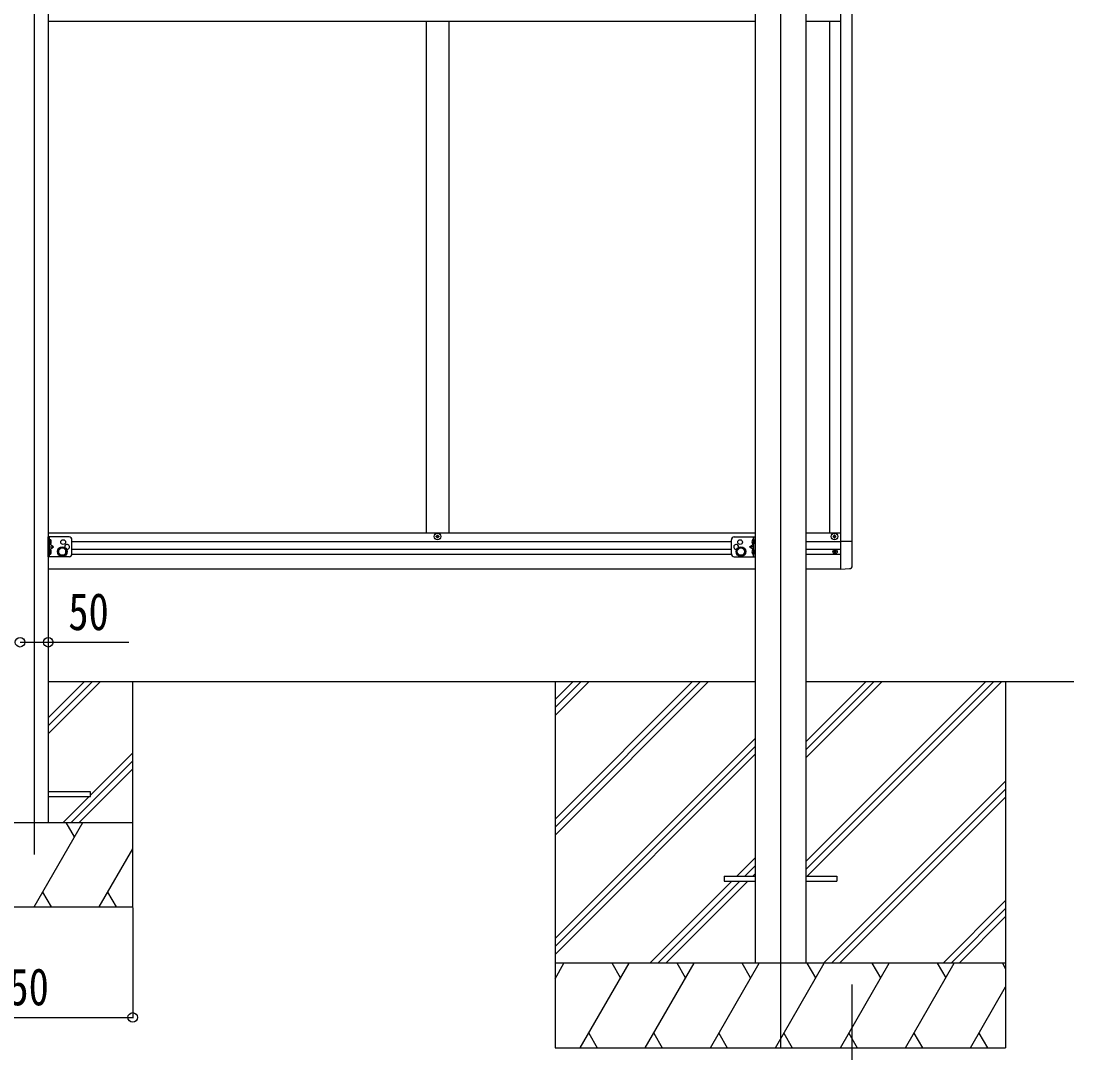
# Model space of a CAD drawing. Units: millimetres, scale not verified. Extents: x -10512 to 10512, y -7425 to 7425.
# Drawn here: x -925 to 944, y -4639 to -2807 of the extents above; entities that cross this region are included whole.
import ezdxf
from ezdxf.enums import TextEntityAlignment as Align

# ---------------------------------------------------------------- set-up
doc = ezdxf.new("R2010")
doc.units = ezdxf.units.MM
doc.header["$LTSCALE"] = 30
for name, color, linetype in [('0-3_YKK_12', 2, 'Continuous'), ('0-4_YKK_13', 4, 'Continuous'), ('0-5_YKK_A1', 4, 'Continuous'), ('0-6_YKK_D', 6, 'Continuous')]:
    doc.layers.add(name, color=color, linetype=linetype)
doc.styles.add('ＭＳ ゴシック', font='')
doc.styles.get('ＭＳ ゴシック').set_extended_font_data('MS Gothic')

msp = doc.modelspace()

# ---------------------------------------------------------------- linework, layer by layer
at = {"layer": '0-3_YKK_12'}
for p, q in [((422.89, -1455.25), (422.89, -4629.66)), ((-902.11, -1859.67), (-902.11, -4286.52))]:
    msp.add_line(p, q, dxfattribs=at)
at = {"layer": '0-4_YKK_13'}
for p, q in [((-877.11, -3758.14), (-877.11, -3723.14)), ((-840.11, -3723.14), (-877.11, -3723.14)), ((-874.61, -3758.14), (-874.61, -3723.14)), ((-874.11, -3735.64), (-874.61, -3735.55)), ((-874.11, -3727.64), (-873.31, -3727.78)), ((-874.11, -3735.64), (-873.31, -3735.5)), ((-835.11, -3753.14), (-835.11, -3728.14)), ((-187.61, -3722.64), (-188.61, -3722.64)), ((-184.61, -3721.64), (-183.61, -3721.64)), ((335.69, -3753.14), (335.69, -3728.14)), ((340.69, -3723.14), (377.69, -3723.14)), ((374.69, -3727.64), (373.89, -3727.78)), ((374.69, -3735.64), (373.89, -3735.5)), ((374.69, -3735.64), (375.19, -3735.55)), ((375.19, -3758.14), (375.19, -3723.14)), ((377.69, -3758.14), (377.69, -3723.14)), ((517.39, -3721.64), (516.39, -3721.64)), ((520.39, -3722.64), (521.39, -3722.64)), ((550.39, -3730.95), (529.89, -3730.95)), ((529.89, -3780.14), (529.89, -3730.95)), ((550.39, -3773.85), (550.39, -3730.95)), ((-874.61, -3740.64), (-867.61, -3740.64)), ((-874.11, -3753.64), (-874.61, -3753.55)), ((-874.11, -3745.64), (-873.31, -3745.78)), ((-874.11, -3753.64), (-873.31, -3753.5)), ((375.19, -3740.64), (368.19, -3740.64)), ((374.69, -3745.64), (373.89, -3745.78)), ((374.69, -3753.64), (373.89, -3753.5)), ((374.69, -3753.64), (375.19, -3753.55)), ((518.66, -3749.55), (517.84, -3749.55)), ((521.12, -3748.73), (521.94, -3748.73)), ((-840.11, -3758.14), (-877.11, -3758.14)), ((340.69, -3758.14), (377.69, -3758.14)), ((529.89, -3780.14), (545.18, -3779.34)), ((-877.11, -4183.66), (-802.11, -4183.66)), ((322.89, -4325.16), (322.89, -4334.16)), ((322.89, -4325.16), (377.69, -4325.16)), ((322.89, -4334.16), (377.69, -4334.16)), ((468.09, -4325.16), (522.89, -4325.16)), ((468.09, -4334.16), (522.89, -4334.16)), ((522.89, -4325.16), (522.89, -4334.16))]:
    msp.add_line(p, q, dxfattribs=at)
for points in [[(-186.61, -3720.64), (-186.61, -3719.64), (-185.61, -3719.64), (-185.61, -3720.64)], [(519.39, -3720.64), (519.39, -3719.64), (518.39, -3719.64), (518.39, -3720.64)], [(-874.99, -3731.64), (-874.36, -3730.45), (-872.13, -3729.34)], [(-874.99, -3731.64), (-874.36, -3732.83), (-872.13, -3733.94)], [(-874.11, -3735.64), (-874.11, -3727.64), (-874.61, -3727.73), (-874.61, -3735.55)], [(-874.61, -3745.64), (-867.61, -3740.64), (-874.61, -3735.64)], [(-188.61, -3722.64), (-188.61, -3721.64), (-187.61, -3721.64)], [(-185.61, -3723.64), (-185.61, -3724.64), (-186.61, -3724.64), (-186.61, -3723.64)], [(-183.61, -3721.64), (-183.61, -3722.64), (-184.61, -3722.64)], [(375.19, -3745.64), (368.19, -3740.64), (375.19, -3735.64)], [(375.58, -3731.64), (374.95, -3730.45), (372.71, -3729.34)], [(375.58, -3731.64), (374.95, -3732.83), (372.71, -3733.94)], [(374.69, -3735.64), (374.69, -3727.64), (375.19, -3727.73), (375.19, -3735.55)], [(516.39, -3721.64), (516.39, -3722.64), (517.39, -3722.64)], [(518.39, -3723.64), (518.39, -3724.64), (519.39, -3724.64), (519.39, -3723.64)], [(521.39, -3722.64), (521.39, -3721.64), (520.39, -3721.64)], [(-874.99, -3749.64), (-874.36, -3748.45), (-872.13, -3747.34)], [(-874.99, -3749.64), (-874.36, -3750.83), (-872.13, -3751.94)], [(-874.11, -3753.64), (-874.11, -3745.64), (-874.61, -3745.73), (-874.61, -3753.55)], [(375.58, -3749.64), (374.95, -3748.45), (372.71, -3747.34)], [(375.58, -3749.64), (374.95, -3750.83), (372.71, -3751.94)], [(374.69, -3753.64), (374.69, -3745.64), (375.19, -3745.73), (375.19, -3753.55)], [(517.84, -3749.55), (517.84, -3748.73), (518.66, -3748.73)], [(519.48, -3747.91), (519.48, -3747.09), (520.3, -3747.09), (520.3, -3747.91)], [(520.3, -3750.37), (520.3, -3751.19), (519.48, -3751.19), (519.48, -3750.37)], [(521.94, -3748.73), (521.94, -3749.55), (521.12, -3749.55)], [(-802.11, -4183.66), (-802.11, -4175.66), (-877.11, -4175.66)]]:
    msp.add_lwpolyline(points, dxfattribs=at)
for points in [[(-852.11, -3741.63), (-858.61, -3745.39), (-858.61, -3752.89), (-852.11, -3756.65), (-845.61, -3752.89), (-845.61, -3745.39)], [(352.69, -3741.63), (359.19, -3745.39), (359.19, -3752.89), (352.69, -3756.65), (346.19, -3752.89), (346.19, -3745.39)]]:
    msp.add_lwpolyline(points, close=True, dxfattribs=at)
for centre, radius in [((-186.11, -3722.14), 5.9), ((518.89, -3722.14), 5.9), ((-850.61, -3732.14), 4.25), ((351.19, -3732.14), 4.25), ((-852.11, -3749.14), 8.5), ((-852.11, -3749.14), 7.5), ((-852.11, -3749.14), 6.5), ((352.69, -3749.14), 8.5), ((352.69, -3749.14), 7.5), ((352.69, -3749.14), 6.5), ((519.89, -3749.14), 3.75)]:
    msp.add_circle(centre, radius, dxfattribs=at)
for centre, radius, start, end in [((-873.46, -3728.67), 0.9, 32.05588, 80), ((-873.46, -3734.61), 0.9, 280, 327.94412), ((-878.21, -3731.64), 6.5, 327.94412, 32.05588), ((-843.61, -3740.64), 4.25, 252.87654, 197.11996), ((-840.11, -3728.14), 5, 0, 90), ((-187.61, -3720.64), 1, 270, 0), ((-187.61, -3723.64), 1, 0, 90), ((-184.61, -3720.64), 1, 180, 270), ((-184.61, -3723.64), 1, 90, 180), ((340.69, -3728.14), 5, 90, 180), ((344.19, -3740.64), 4.25, 342.88004, 287.12346), ((378.79, -3731.64), 6.5, 147.94412, 212.05588), ((374.05, -3728.67), 0.9, 100, 147.94412), ((374.05, -3734.61), 0.9, 212.05588, 260), ((517.39, -3720.64), 1, 270, 0), ((517.39, -3723.64), 1, 0, 90), ((520.39, -3720.64), 1, 180, 270), ((520.39, -3723.64), 1, 90, 180), ((-873.46, -3746.67), 0.9, 32.05588, 80), ((-873.46, -3752.61), 0.9, 280, 327.94412), ((-878.21, -3749.64), 6.5, 327.94412, 32.05588), ((-840.11, -3753.14), 5, 270, 0), ((340.69, -3753.14), 5, 180, 270), ((378.79, -3749.64), 6.5, 147.94412, 212.05588), ((374.05, -3746.67), 0.9, 100, 147.94412), ((374.05, -3752.61), 0.9, 212.05588, 260), ((518.66, -3747.91), 0.82, 270, 0), ((518.66, -3750.37), 0.82, 0, 90), ((521.12, -3747.91), 0.82, 180, 270), ((521.12, -3750.37), 0.82, 90, 180), ((544.89, -3773.85), 5.5, 273, 0)]:
    msp.add_arc(centre, radius, start, end, dxfattribs=at)
at = {"layer": '0-5_YKK_A1'}
for p, q in [((-877.11, -1866.66), (-877.11, -4229.66)), ((377.69, -1850.66), (377.69, -4479.66)), ((468.09, -1850.66), (468.09, -4479.66)), ((529.89, -3780.14), (529.89, -1906.14)), ((549.89, -2792.14), (549.89, -3730.94)), ((-877.11, -2807.64), (377.69, -2807.64)), ((-206.11, -2807.64), (-206.11, -3715.64)), ((-166.11, -2807.64), (-166.11, -3715.64)), ((468.09, -2807.64), (529.89, -2807.64)), ((509.89, -2807.64), (509.89, -3715.64)), ((-877.11, -3715.64), (377.69, -3715.64)), ((468.09, -3715.64), (529.89, -3715.64)), ((-835.11, -3731.14), (335.69, -3731.14)), ((468.09, -3731.14), (529.89, -3731.14)), ((-835.13, -3753.64), (335.72, -3753.64)), ((-835.11, -3744.64), (335.69, -3744.64)), ((468.09, -3744.64), (529.89, -3744.64)), ((468.09, -3753.64), (529.89, -3753.64)), ((-877.11, -3779.64), (377.69, -3779.64)), ((468.09, -3779.64), (529.89, -3779.64)), ((-877.11, -3979.66), (377.69, -3979.66)), ((-877.11, -4072.42), (-784.34, -3979.66)), ((-877.11, -4058.28), (-798.48, -3979.66)), ((-877.11, -4044.14), (-812.63, -3979.66)), ((-727.11, -4379.66), (-727.11, -3979.66)), ((22.69, -3979.66), (22.69, -4629.66)), ((22.69, -4223.83), (266.87, -3979.66)), ((22.69, -4237.98), (281.01, -3979.66)), ((22.69, -4252.12), (295.16, -3979.66)), ((22.69, -4039.99), (83.02, -3979.66)), ((22.69, -4025.85), (68.88, -3979.66)), ((22.69, -4011.7), (54.74, -3979.66)), ((467.89, -4299.13), (787.37, -3979.66)), ((467.89, -4313.28), (801.51, -3979.66)), ((467.89, -4115.29), (603.52, -3979.66)), ((467.89, -4101.15), (589.38, -3979.66)), ((467.89, -4087), (575.24, -3979.66)), ((468.09, -3979.66), (943.93, -3979.66)), ((470.15, -4325.16), (815.66, -3979.66)), ((822.69, -3979.66), (822.69, -4629.66)), ((22.69, -4435.97), (377.49, -4081.17)), ((-802.11, -4181.27), (-727.11, -4106.27)), ((22.69, -4450.11), (377.49, -4095.31)), ((22.69, -4464.25), (377.49, -4109.45)), ((-836.35, -4229.66), (-727.11, -4120.41)), ((-822.21, -4229.66), (-727.11, -4134.56)), ((499.5, -4479.66), (822.69, -4156.47)), ((-850.5, -4229.66), (-804.5, -4183.66)), ((513.64, -4479.66), (822.69, -4170.61)), ((527.79, -4479.66), (822.69, -4184.75)), ((-1077.11, -4229.66), (-727.11, -4229.66)), ((-902.1, -4379.66), (-815.5, -4229.66)), ((-830.5, -4255.64), (-845.5, -4229.66)), ((-786.63, -4379.66), (-727.11, -4276.56)), ((345.63, -4325.16), (377.49, -4293.3)), ((359.78, -4325.16), (377.49, -4307.44)), ((191.13, -4479.66), (336.63, -4334.16)), ((205.28, -4479.66), (350.78, -4334.16)), ((219.42, -4479.66), (364.92, -4334.16)), ((373.92, -4325.16), (377.49, -4321.58)), ((-887.1, -4353.68), (-872.1, -4379.66)), ((-771.63, -4353.68), (-756.64, -4379.66)), ((711.63, -4479.66), (822.69, -4368.6)), ((-1077.11, -4379.66), (-727.11, -4379.66)), ((725.78, -4479.66), (822.69, -4382.74)), ((739.92, -4479.66), (822.69, -4396.88)), ((822.69, -4479.66), (22.69, -4479.66)), ((22.69, -4507.16), (38.57, -4479.66)), ((67.44, -4629.66), (154.04, -4479.66)), ((139.04, -4505.64), (124.04, -4479.66)), ((182.91, -4629.66), (269.51, -4479.66)), ((254.51, -4505.64), (239.51, -4479.66)), ((298.38, -4629.66), (384.98, -4479.66)), ((369.98, -4505.64), (354.98, -4479.66)), ((413.85, -4629.66), (500.45, -4479.66)), ((485.45, -4505.64), (470.45, -4479.66)), ((529.32, -4629.66), (615.92, -4479.66)), ((600.92, -4505.64), (585.92, -4479.66)), ((644.79, -4629.66), (731.39, -4479.66)), ((701.39, -4479.66), (716.39, -4505.64)), ((816.86, -4479.66), (822.69, -4489.76)), ((760.26, -4629.66), (822.69, -4521.52)), ((82.44, -4603.68), (97.44, -4629.66)), ((197.91, -4603.68), (212.91, -4629.66)), ((313.38, -4603.68), (328.38, -4629.66)), ((428.85, -4603.68), (443.85, -4629.66)), ((544.32, -4603.68), (559.32, -4629.66)), ((659.79, -4603.68), (674.79, -4629.66)), ((775.26, -4603.68), (790.26, -4629.66)), ((22.69, -4629.66), (822.69, -4629.66))]:
    msp.add_line(p, q, dxfattribs=at)
at = {"layer": '0-6_YKK_D'}
for p, q in [((-877.11, -3858.63), (-877.11, -3910.95)), ((-727.11, -4380.66), (-727.11, -4576.93)), ((549.89, -4517.25), (549.89, -5399.91)), ((-1077.11, -4575.93), (-727.11, -4575.93))]:
    msp.add_line(p, q, dxfattribs=at)
msp.add_lwpolyline([(-927.11, -3909.95), (-877.11, -3909.95), (-734.17, -3909.95)], dxfattribs=at)
for centre in [(-927.11, -3909.95), (-877.11, -3909.95), (-727.11, -4575.93)]:
    msp.add_circle(centre, 8.5, dxfattribs=at)

# ---------------------------------------------------------------- texts
at = {"layer": '0-6_YKK_D', "style": 'ＭＳ ゴシック', "width": 0.8}
for s, p in [('50', (-841.44, -3908.28)), ('350', (-983.71, -4574.26))]:
    msp.add_text(s, height=65.98, dxfattribs=at).set_placement(p, align=Align.BOTTOM_LEFT)

doc.saveas('drawing.dxf')
